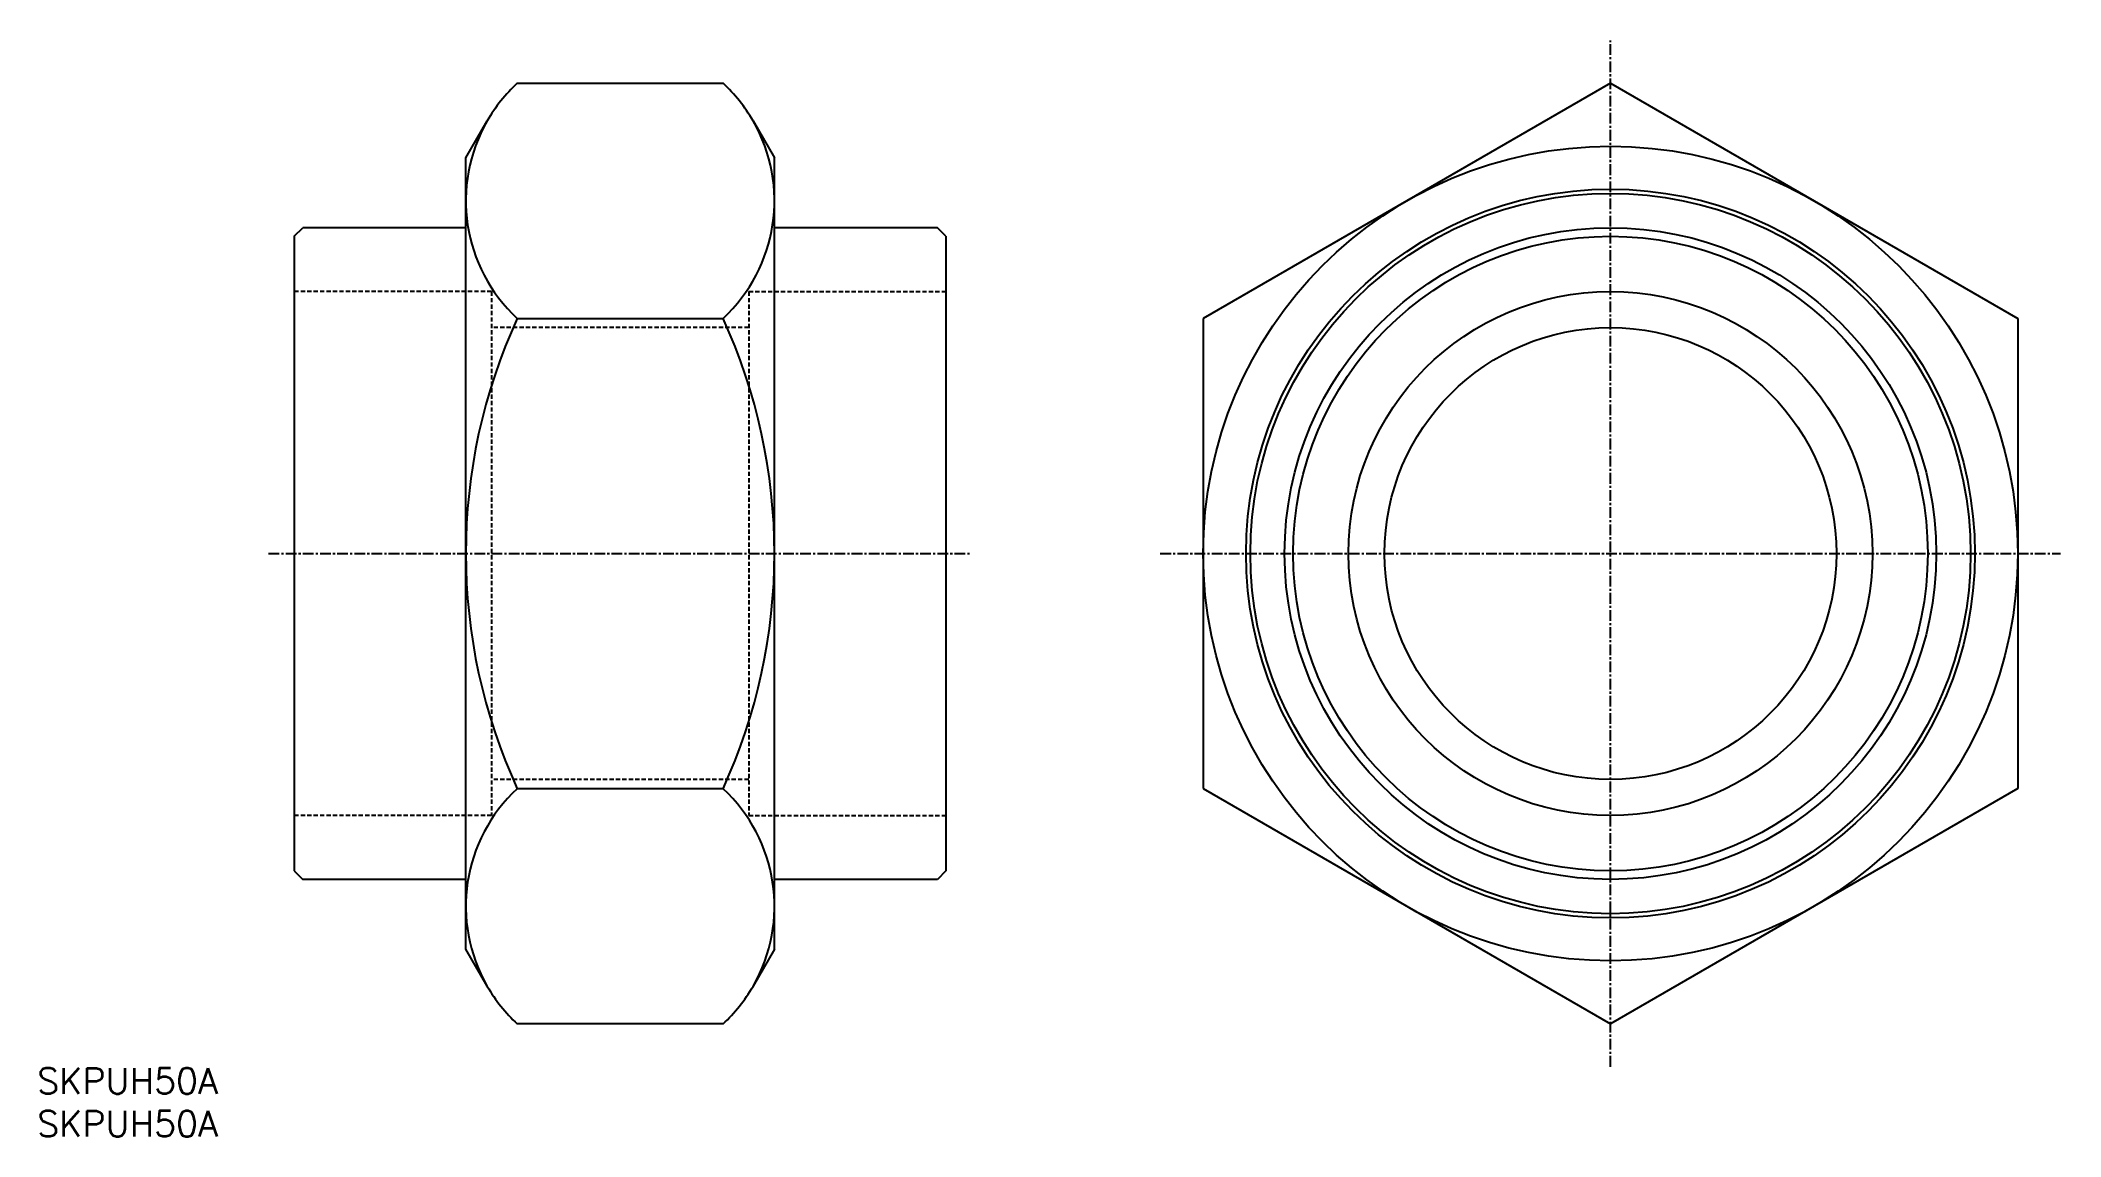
# Model space of a CAD drawing. Extents: x 0 to 236, y 0 to 128.
import ezdxf

# ---------------------------------------------------------------- set-up
doc = ezdxf.new("R2010")
doc.units = 0
doc.linetypes.add('CENTER', pattern=[2, 1.25, -0.25, 0.25, -0.25])
doc.linetypes.add('DASHED', pattern=[0.75, 0.5, -0.25])
doc.layers.get('0').update_dxf_attribs({"linetype": 'CONTINUOUS'})
doc.layers.add('CENTER', color=1, linetype='CENTER')
doc.styles.get("Standard").update_dxf_attribs({"font": 'txt.shx'})

# ---------------------------------------------------------------- blocks, each defined once
blk = doc.blocks.new('*U13')
at = {"color": 7, "linetype": 'CONTINUOUS'}
blk.add_text('SKPUH50A', height=3, dxfattribs=at).set_placement((0, 0))
blk = doc.blocks.new('*U14')
at = {"color": 7, "linetype": 'CONTINUOUS'}
blk.add_text('SKPUH50A', height=3, dxfattribs=at).set_placement((0, 5))

msp = doc.modelspace()

# ---------------------------------------------------------------- linework, layer by layer
at = {"color": 7, "linetype": 'CONTINUOUS'}
for p, q in [((56, 122.85), (80, 122.85)), ((183.5, 122.85), (136, 95.42)), ((183.5, 122.85), (231, 95.42)), ((50, 114.14), (52.5, 118.47)), ((83.5, 118.47), (86, 114.14)), ((50, 21.86), (50, 114.14)), ((86, 21.86), (86, 114.14)), ((30, 105), (31, 106)), ((30, 105), (30, 31)), ((50, 106), (31, 106)), ((105, 106), (86, 106)), ((106, 105), (105, 106)), ((106, 105), (106, 31)), ((56, 95.42), (80, 95.42)), ((136, 95.42), (136, 40.58)), ((231, 95.42), (231, 40.58)), ((56, 40.58), (80, 40.58)), ((136, 40.58), (183.5, 13.15)), ((231, 40.58), (183.5, 13.15)), ((30, 31), (31, 30)), ((106, 31), (105, 30)), ((50, 30), (31, 30)), ((105, 30), (86, 30)), ((52.5, 17.53), (50, 21.86)), ((86, 21.86), (83.5, 17.53)), ((80, 13.15), (56, 13.15))]:
    msp.add_line(p, q, dxfattribs=at)
at = {"color": 3, "linetype": 'DASHED'}
for p, q in [((53, 98.55), (30, 98.55)), ((53, 98.55), (53, 37.45)), ((83, 98.55), (83, 37.45)), ((83, 98.55), (106, 98.55)), ((83, 94.35), (53, 94.35)), ((83, 41.65), (53, 41.65)), ((53, 37.45), (30, 37.45)), ((83, 37.45), (106, 37.45))]:
    msp.add_line(p, q, dxfattribs=at)
at = {"color": 7, "linetype": 'CONTINUOUS'}
for radius in [47.5, 42.5, 42, 38, 37, 30.55, 26.35]:
    msp.add_circle((183.5, 68), radius, dxfattribs=at)
for centre, radius, start, end in [((68.67, 109.14), 18.67, 132.7344, 150), ((67.33, 109.14), 18.67, 30, 47.2656), ((68.67, 109.14), 18.67, 150, 227.2656), ((67.33, 109.14), 18.67, 312.7344, 30), ((115.67, 68), 65.67, 155.318, 204.682), ((20.33, 68), 65.67, 335.318, 24.682), ((68.67, 26.86), 18.67, 132.7344, 210), ((67.33, 26.86), 18.67, 330, 47.2656), ((68.67, 26.86), 18.67, 210, 227.2656), ((67.33, 26.86), 18.67, 312.7344, 330)]:
    msp.add_arc(centre, radius, start, end, dxfattribs=at)
at = {"layer": 'CENTER', "color": 1, "linetype": 'CENTER'}
for p, q in [((183.5, 8.15), (183.5, 127.85)), ((27, 68), (109, 68)), ((131, 68), (236, 68))]:
    msp.add_line(p, q, dxfattribs=at)

# ---------------------------------------------------------------- block references
at = {"color": 7, "linetype": 'CONTINUOUS'}
for name in ['*U14', '*U13']:
    msp.add_blockref(name, (0, 0), dxfattribs=at)

doc.saveas('drawing.dxf')
